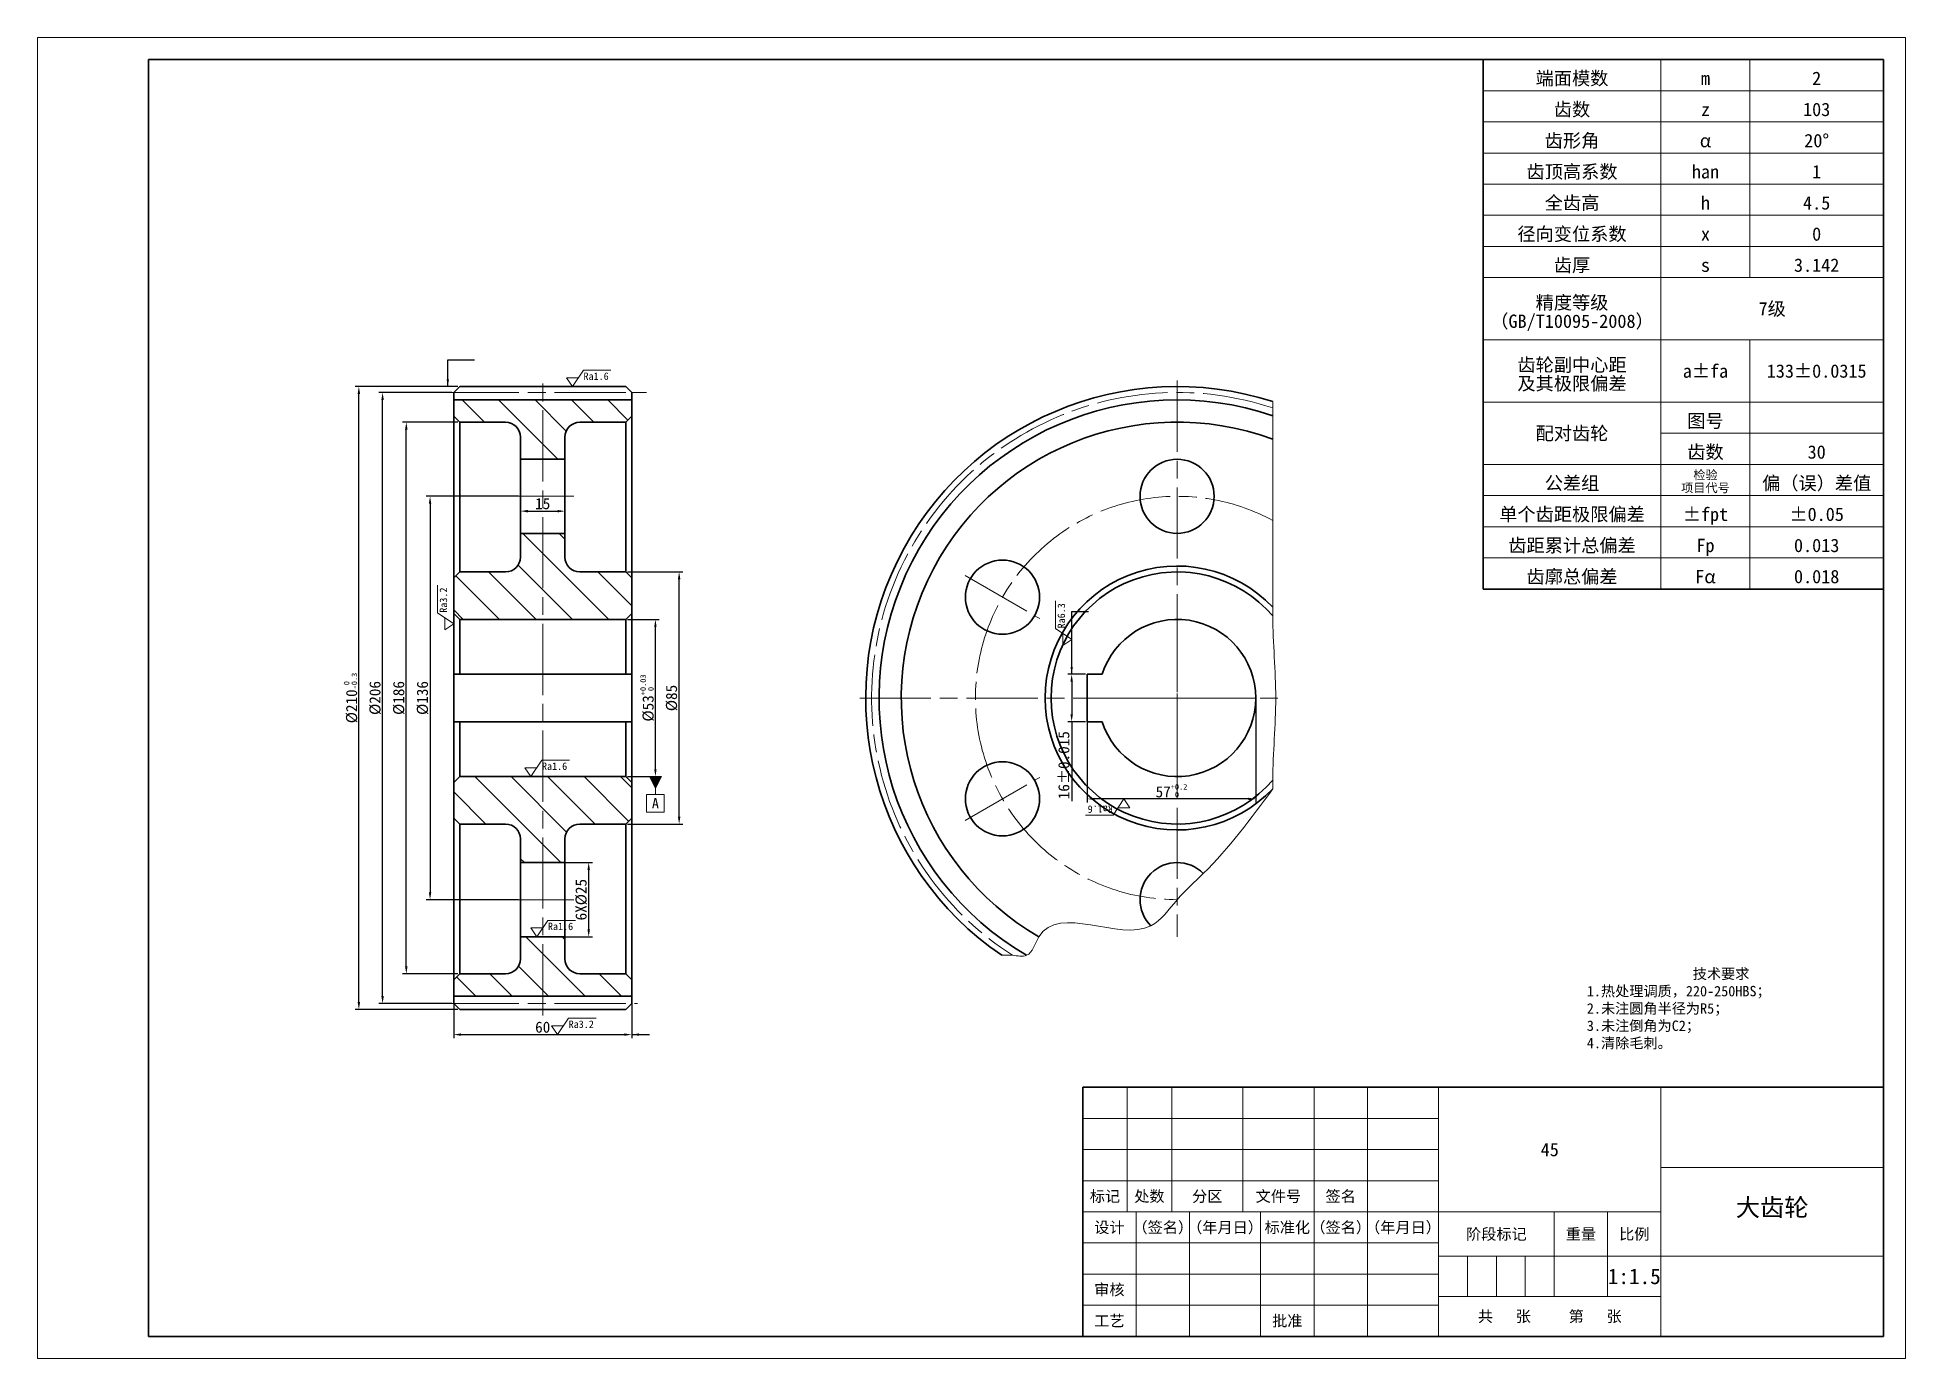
# Model space of a CAD drawing. Header units: millimetres. Extents: x 0 to 630, y 0 to 446.
import ezdxf
from ezdxf.enums import TextEntityAlignment as Align

# ---------------------------------------------------------------- set-up
doc = ezdxf.new("R2010")
doc.units = ezdxf.units.MM
doc.linetypes.add('ACAD_ISO08W100', pattern=[36, 24, -3, 6, -3])
for name, color, linetype, lineweight in [('中心线', 1, 'ACAD_ISO08W100', 15), ('剖面线', 5, 'Continuous', 15), ('尺寸', 7, 'Continuous', 15), ('文字', 7, 'Continuous', 15), ('标注', 7, 'Continuous', 15), ('粗实线', 7, 'Continuous', 30), ('细实线', 7, 'Continuous', 15)]:
    doc.layers.add(name, color=color, linetype=linetype, lineweight=lineweight)
doc.styles.get("Standard").update_dxf_attribs({"font": ''})
doc.styles.get('Standard').set_extended_font_data('SimSun')
doc.dimstyles.new('ISO-25', dxfattribs={"dimtxt": 2.5, "dimasz": 2.5, "dimexe": 1.25, "dimexo": 0.625, "dimtad": 1, "dimtxsty": 'Standard', "dimcen": 2.5, "dimadec": 0, "dimazin": 0, "dimtfac": 1, "dimtmove": 0, "dimatfit": 3, "dimfxl": 1, "dimarcsym": 0})

# ---------------------------------------------------------------- blocks, each defined once
blk = doc.blocks.new('*D2640')
at = {"layer": 'Defpoints', "color": 0, "transparency": 16777216}
for p in [(354.06, 222.75), (410.83, 222.75), (354.06, 188.71)]:
    blk.add_point(p, dxfattribs=at)
at = {"layer": '尺寸', "color": 0, "lineweight": -2, "transparency": 16777216}
for p, q in [((354.06, 222.12), (354.06, 187.46)), ((410.83, 222.12), (410.83, 187.46)), ((408.33, 188.71), (356.56, 188.71))]:
    blk.add_line(p, q, dxfattribs=at)
at = {"layer": '尺寸', "color": 0, "transparency": 16777216}
for points in [[(356.56, 189.12), (356.56, 188.29), (354.06, 188.71)], [(408.33, 189.12), (408.33, 188.29), (410.83, 188.71)]]:
    blk.add_solid(points, dxfattribs=at)
at = {"layer": '尺寸', "color": 0, "transparency": 16777216, "insert": (382.44, 191.47), "char_height": 3.75, "attachment_point": 5}
blk.add_mtext('57{\\H1.875000;\\S+0.2^  0;}', dxfattribs=at)
blk = doc.blocks.new('*D2641')
at = {"layer": 'Defpoints', "color": 0, "transparency": 16777216}
for p in [(354.06, 230.75), (348.78, 214.75), (354.06, 214.75)]:
    blk.add_point(p, dxfattribs=at)
at = {"layer": '尺寸', "color": 0, "lineweight": -2, "transparency": 16777216}
for p, q in [((353.44, 230.75), (347.53, 230.75)), ((348.78, 228.25), (348.78, 217.25)), ((353.44, 214.75), (347.53, 214.75)), ((348.78, 214.75), (348.78, 187.94))]:
    blk.add_line(p, q, dxfattribs=at)
at = {"layer": '尺寸', "color": 0, "transparency": 16777216}
for points in [[(348.37, 228.25), (349.2, 228.25), (348.78, 230.75)], [(348.37, 217.25), (349.2, 217.25), (348.78, 214.75)]]:
    blk.add_solid(points, dxfattribs=at)
at = {"layer": '尺寸', "color": 0, "transparency": 16777216, "insert": (346.15, 200.09), "char_height": 3.75, "attachment_point": 5, "rotation": 90}
blk.add_mtext('16±0.015', dxfattribs=at)
blk = doc.blocks.new('*D2642')
at = {"layer": 'Defpoints', "color": 0, "transparency": 16777216}
for p in [(198.41, 249.25), (208.41, 249.25), (198.41, 196.25)]:
    blk.add_point(p, dxfattribs=at)
at = {"layer": '尺寸', "color": 0, "lineweight": -2, "transparency": 16777216}
for p, q in [((199.04, 249.25), (209.66, 249.25)), ((208.41, 198.75), (208.41, 246.75)), ((199.04, 196.25), (209.66, 196.25))]:
    blk.add_line(p, q, dxfattribs=at)
at = {"layer": '尺寸', "color": 0, "transparency": 16777216}
for points in [[(208, 246.75), (208.83, 246.75), (208.41, 249.25)], [(208, 198.75), (208.83, 198.75), (208.41, 196.25)]]:
    blk.add_solid(points, dxfattribs=at)
at = {"layer": '尺寸', "color": 0, "transparency": 16777216, "insert": (205.65, 222.75), "char_height": 3.75, "attachment_point": 5, "rotation": 90}
blk.add_mtext('%%c53{\\H1.875000;\\S+0.03^  0;}', dxfattribs=at)
blk = doc.blocks.new('*D2643')
at = {"layer": 'Defpoints', "color": 0, "transparency": 16777216}
for p in [(198.41, 265.25), (216.41, 265.25), (198.41, 180.25)]:
    blk.add_point(p, dxfattribs=at)
at = {"layer": '尺寸', "color": 0, "lineweight": -2, "transparency": 16777216}
for p, q in [((199.04, 265.25), (217.66, 265.25)), ((216.41, 182.75), (216.41, 262.75)), ((199.04, 180.25), (217.66, 180.25))]:
    blk.add_line(p, q, dxfattribs=at)
at = {"layer": '尺寸', "color": 0, "transparency": 16777216}
for points in [[(216, 262.75), (216.83, 262.75), (216.41, 265.25)], [(216, 182.75), (216.83, 182.75), (216.41, 180.25)]]:
    blk.add_solid(points, dxfattribs=at)
at = {"layer": '尺寸', "color": 0, "transparency": 16777216, "insert": (213.91, 222.75), "char_height": 3.75, "attachment_point": 5, "rotation": 90}
blk.add_mtext('%%c85', dxfattribs=at)
blk = doc.blocks.new('*D2644')
at = {"layer": 'Defpoints', "color": 0, "transparency": 16777216}
for p in [(162.91, 290.75), (132.41, 154.75), (162.91, 154.75)]:
    blk.add_point(p, dxfattribs=at)
at = {"layer": '尺寸', "color": 0, "lineweight": -2, "transparency": 16777216}
for p, q in [((162.29, 290.75), (131.16, 290.75)), ((132.41, 288.25), (132.41, 157.25)), ((162.29, 154.75), (131.16, 154.75))]:
    blk.add_line(p, q, dxfattribs=at)
at = {"layer": '尺寸', "color": 0, "transparency": 16777216}
for points in [[(132, 288.25), (132.83, 288.25), (132.41, 290.75)], [(132, 157.25), (132.83, 157.25), (132.41, 154.75)]]:
    blk.add_solid(points, dxfattribs=at)
at = {"layer": '尺寸', "color": 0, "transparency": 16777216, "insert": (129.91, 222.75), "char_height": 3.75, "attachment_point": 5, "rotation": 90}
blk.add_mtext('%%c136', dxfattribs=at)
blk = doc.blocks.new('*D2645')
at = {"layer": 'Defpoints', "color": 0, "transparency": 16777216}
for p in [(124.41, 315.75), (142.41, 315.75), (142.41, 129.75)]:
    blk.add_point(p, dxfattribs=at)
at = {"layer": '尺寸', "color": 0, "lineweight": -2, "transparency": 16777216}
for p, q in [((141.79, 315.75), (123.16, 315.75)), ((124.41, 132.25), (124.41, 313.25)), ((141.79, 129.75), (123.16, 129.75))]:
    blk.add_line(p, q, dxfattribs=at)
at = {"layer": '尺寸', "color": 0, "transparency": 16777216}
for points in [[(124, 313.25), (124.83, 313.25), (124.41, 315.75)], [(124, 132.25), (124.83, 132.25), (124.41, 129.75)]]:
    blk.add_solid(points, dxfattribs=at)
at = {"layer": '尺寸', "color": 0, "transparency": 16777216, "insert": (121.91, 222.75), "char_height": 3.75, "attachment_point": 5, "rotation": 90}
blk.add_mtext('%%c186', dxfattribs=at)
blk = doc.blocks.new('*D2646')
at = {"layer": 'Defpoints', "color": 0, "transparency": 16777216}
for p in [(116.41, 325.75), (140.41, 325.75), (140.41, 119.75)]:
    blk.add_point(p, dxfattribs=at)
at = {"layer": '尺寸', "color": 0, "lineweight": -2, "transparency": 16777216}
for p, q in [((139.79, 325.75), (115.16, 325.75)), ((116.41, 122.25), (116.41, 323.25)), ((139.79, 119.75), (115.16, 119.75))]:
    blk.add_line(p, q, dxfattribs=at)
at = {"layer": '尺寸', "color": 0, "transparency": 16777216}
for points in [[(116, 323.25), (116.83, 323.25), (116.41, 325.75)], [(116, 122.25), (116.83, 122.25), (116.41, 119.75)]]:
    blk.add_solid(points, dxfattribs=at)
at = {"layer": '尺寸', "color": 0, "transparency": 16777216, "insert": (113.91, 222.75), "char_height": 3.75, "attachment_point": 5, "rotation": 90}
blk.add_mtext('%%c206', dxfattribs=at)
blk = doc.blocks.new('*D2647')
at = {"layer": 'Defpoints', "color": 0, "transparency": 16777216}
for p in [(108.41, 327.75), (142.41, 327.75), (142.41, 117.75)]:
    blk.add_point(p, dxfattribs=at)
at = {"layer": '尺寸', "color": 0, "lineweight": -2, "transparency": 16777216}
for p, q in [((141.79, 327.75), (107.16, 327.75)), ((108.41, 120.25), (108.41, 325.25)), ((141.79, 117.75), (107.16, 117.75))]:
    blk.add_line(p, q, dxfattribs=at)
at = {"layer": '尺寸', "color": 0, "transparency": 16777216}
for points in [[(108, 325.25), (108.83, 325.25), (108.41, 327.75)], [(108, 120.25), (108.83, 120.25), (108.41, 117.75)]]:
    blk.add_solid(points, dxfattribs=at)
at = {"layer": '尺寸', "color": 0, "transparency": 16777216, "insert": (105.65, 222.75), "char_height": 3.75, "attachment_point": 5, "rotation": 90}
blk.add_mtext('%%c210{\\H1.875000;\\S 0^ -0.3;}', dxfattribs=at)
blk = doc.blocks.new('*D2648')
at = {"layer": 'Defpoints', "color": 0, "transparency": 16777216}
for p in [(140.41, 122.25), (200.41, 122.25), (200.41, 109.25)]:
    blk.add_point(p, dxfattribs=at)
at = {"layer": '尺寸', "color": 0, "lineweight": -2, "transparency": 16777216}
for p, q in [((140.41, 121.62), (140.41, 108)), ((200.41, 121.62), (200.41, 108)), ((142.91, 109.25), (197.91, 109.25))]:
    blk.add_line(p, q, dxfattribs=at)
at = {"layer": '尺寸', "color": 0, "transparency": 16777216}
for points in [[(142.91, 109.67), (142.91, 108.83), (140.41, 109.25)], [(197.91, 109.67), (197.91, 108.83), (200.41, 109.25)]]:
    blk.add_solid(points, dxfattribs=at)
at = {"layer": '尺寸', "color": 0, "transparency": 16777216, "insert": (170.41, 111.75), "char_height": 3.75, "attachment_point": 5}
blk.add_mtext('60', dxfattribs=at)
blk = doc.blocks.new('*D2649')
at = {"layer": 'Defpoints', "color": 0, "transparency": 16777216}
for p in [(162.91, 285.75), (177.91, 285.75), (177.91, 285.75)]:
    blk.add_point(p, dxfattribs=at)
at = {"layer": '尺寸', "color": 0, "lineweight": -2, "transparency": 16777216}
for p, q in [((162.91, 286.38), (162.91, 287)), ((165.41, 285.75), (175.41, 285.75)), ((177.91, 286.38), (177.91, 287))]:
    blk.add_line(p, q, dxfattribs=at)
at = {"layer": '尺寸', "color": 0, "transparency": 16777216}
for points in [[(165.41, 286.17), (165.41, 285.33), (162.91, 285.75)], [(175.41, 286.17), (175.41, 285.33), (177.91, 285.75)]]:
    blk.add_solid(points, dxfattribs=at)
at = {"layer": '尺寸', "color": 0, "transparency": 16777216, "insert": (170.41, 288.25), "char_height": 3.75, "attachment_point": 5}
blk.add_mtext('15', dxfattribs=at)
blk = doc.blocks.new('*D2650')
at = {"layer": 'Defpoints', "color": 0, "transparency": 16777216}
for p in [(170.41, 167.25), (185.91, 167.25), (170.41, 142.25)]:
    blk.add_point(p, dxfattribs=at)
at = {"layer": '尺寸', "color": 0, "lineweight": -2, "transparency": 16777216}
for p, q in [((171.04, 167.25), (187.16, 167.25)), ((185.91, 144.75), (185.91, 164.75)), ((171.04, 142.25), (187.16, 142.25))]:
    blk.add_line(p, q, dxfattribs=at)
at = {"layer": '尺寸', "color": 0, "transparency": 16777216}
for points in [[(185.5, 164.75), (186.33, 164.75), (185.91, 167.25)], [(185.5, 144.75), (186.33, 144.75), (185.91, 142.25)]]:
    blk.add_solid(points, dxfattribs=at)
at = {"layer": '尺寸', "color": 0, "transparency": 16777216, "insert": (183.41, 154.75), "char_height": 3.75, "attachment_point": 5, "rotation": 90}
blk.add_mtext('6X%%c25', dxfattribs=at)

msp = doc.modelspace()

# ---------------------------------------------------------------- hatches: boundary and pattern name
at = {"layer": '剖面线'}
h = msp.add_hatch(dxfattribs=at)
h.set_pattern_fill('ANSI31', color=256, scale=2.7341, angle=90, style=0)
edge = h.paths.add_edge_path(flags=16)
edge.add_line((140.41, 317.75), (140.41, 323.25))
edge.add_line((140.41, 323.25), (200.41, 323.25))
edge.add_line((200.41, 323.25), (200.41, 317.75))
edge.add_line((200.41, 317.75), (198.41, 315.75))
edge.add_line((198.41, 315.75), (182.91, 315.75))
edge.add_arc((182.91, 310.75), 5, 90, 180)
edge.add_line((177.91, 310.75), (177.91, 303.25))
edge.add_line((177.91, 303.25), (162.91, 303.25))
edge.add_line((162.91, 303.25), (162.91, 310.75))
edge.add_arc((157.91, 310.75), 5, 0, 90)
edge.add_line((157.91, 315.75), (142.41, 315.75))
edge.add_line((142.41, 315.75), (140.41, 317.75))
h = msp.add_hatch(dxfattribs=at)
h.set_pattern_fill('ANSI31', color=256, scale=2.7341, angle=90, style=0)
edge = h.paths.add_edge_path(flags=16)
edge.add_line((142.41, 249.25), (198.41, 249.25))
edge.add_line((198.41, 249.25), (200.41, 251.25))
edge.add_line((200.41, 251.25), (200.41, 263.25))
edge.add_line((200.41, 263.25), (198.41, 265.25))
edge.add_line((198.41, 265.25), (182.91, 265.25))
edge.add_arc((182.91, 270.25), 5, 180, 270, ccw=False)
edge.add_line((177.91, 270.25), (177.91, 278.25))
edge.add_line((177.91, 278.25), (162.91, 278.25))
edge.add_line((162.91, 278.25), (162.91, 270.25))
edge.add_arc((157.91, 270.25), 5, -90, 0, ccw=False)
edge.add_line((157.91, 265.25), (142.41, 265.25))
edge.add_line((142.41, 265.25), (140.41, 263.25))
edge.add_line((140.41, 263.25), (140.41, 251.25))
edge.add_line((140.41, 251.25), (142.41, 249.25))
h = msp.add_hatch(dxfattribs=at)
h.set_pattern_fill('ANSI31', color=256, scale=2.7341, angle=90, style=0)
edge = h.paths.add_edge_path(flags=16)
edge.add_line((142.41, 196.25), (198.41, 196.25))
edge.add_line((198.41, 196.25), (200.41, 194.25))
edge.add_line((200.41, 194.25), (200.41, 182.25))
edge.add_line((200.41, 182.25), (198.41, 180.25))
edge.add_line((198.41, 180.25), (182.91, 180.25))
edge.add_arc((182.91, 175.25), 5, 90, 180)
edge.add_line((177.91, 175.25), (177.91, 167.25))
edge.add_line((177.91, 167.25), (162.91, 167.25))
edge.add_line((162.91, 167.25), (162.91, 175.25))
edge.add_arc((157.91, 175.25), 5, 0, 90)
edge.add_line((157.91, 180.25), (142.41, 180.25))
edge.add_line((142.41, 180.25), (140.41, 182.25))
edge.add_line((140.41, 182.25), (140.41, 194.25))
edge.add_line((140.41, 194.25), (142.41, 196.25))
h = msp.add_hatch(dxfattribs=at)
h.set_pattern_fill('ANSI31', color=256, scale=2.7341, angle=90, style=0)
edge = h.paths.add_edge_path(flags=16)
edge.add_line((140.41, 127.75), (140.41, 122.25))
edge.add_line((140.41, 122.25), (200.41, 122.25))
edge.add_line((200.41, 122.25), (200.41, 127.75))
edge.add_line((200.41, 127.75), (198.41, 129.75))
edge.add_line((198.41, 129.75), (182.91, 129.75))
edge.add_arc((182.91, 134.75), 5, 180, 270, ccw=False)
edge.add_line((177.91, 134.75), (177.91, 142.25))
edge.add_line((177.91, 142.25), (162.91, 142.25))
edge.add_line((162.91, 142.25), (162.91, 134.75))
edge.add_arc((157.91, 134.75), 5, -90, 0, ccw=False)
edge.add_line((157.91, 129.75), (142.41, 129.75))
edge.add_line((142.41, 129.75), (140.41, 127.75))
at = {"layer": '标注'}
msp.add_hatch(color=256, dxfattribs=at).paths.add_polyline_path([(206.41, 196.25), (210.41, 196.25), (208.41, 192.25)], flags=16)

# ---------------------------------------------------------------- linework, layer by layer
at = {"layer": '中心线'}
for p, q in [((170.41, 115.75), (170.41, 329.75)), ((384.33, 329.75), (384.33, 142.25)), ((138.41, 325.75), (202.41, 325.75)), ((159.91, 290.75), (180.91, 290.75)), ((312.88, 264), (337.99, 249.5)), ((384.33, 191.25), (384.33, 254.25)), ((277.33, 222.75), (418.59, 222.75)), ((352.83, 222.75), (410.83, 222.75)), ((312.88, 181.5), (337.99, 196)), ((159.91, 154.75), (180.91, 154.75)), ((138.41, 119.75), (202.41, 119.75))]:
    msp.add_line(p, q, dxfattribs=at)
for radius, start, end in [(103, 71.74732, 237.37668), (68, 61.67851, 270)]:
    msp.add_arc((384.33, 222.75), radius, start, end, dxfattribs=at)
at = {"layer": '标注'}
for p, q in [((178.41, 330.75), (182.41, 330.75)), ((180.41, 327.75), (178.41, 330.75)), ((180.41, 327.75), (184.11, 333.25)), ((184.11, 333.25), (193.41, 333.25)), ((200.41, 325.75), (205.41, 325.75)), ((134.91, 251.45), (134.91, 260.75)), ((343.28, 246.16), (343.28, 255.46)), ((140.41, 247.75), (134.91, 251.45)), ((137.41, 245.75), (137.41, 249.75)), ((140.41, 247.75), (137.41, 245.75)), ((348.78, 242.46), (343.28, 246.16)), ((345.78, 240.46), (345.78, 244.46)), ((348.78, 242.46), (345.78, 240.46)), ((166.41, 196.25), (170.11, 201.75)), ((170.11, 201.75), (179.41, 201.75)), ((164.41, 199.25), (168.41, 199.25)), ((166.41, 196.25), (164.41, 199.25)), ((206.41, 196.25), (210.41, 196.25)), ((206.41, 196.25), (208.41, 192.25)), ((210.41, 196.25), (208.41, 192.25)), ((205.41, 190.25), (211.41, 190.25)), ((205.41, 184.25), (205.41, 190.25)), ((208.41, 192.25), (208.41, 190.25)), ((211.41, 190.25), (211.41, 184.25)), ((211.41, 184.25), (205.41, 184.25)), ((362.72, 183.21), (353.42, 183.21)), ((366.42, 188.71), (362.72, 183.21)), ((368.42, 185.71), (364.42, 185.71)), ((366.42, 188.71), (368.42, 185.71)), ((166.41, 145.25), (170.41, 145.25)), ((168.41, 142.25), (166.41, 145.25)), ((168.41, 142.25), (172.11, 147.75)), ((172.11, 147.75), (181.41, 147.75)), ((175.41, 109.25), (179.11, 114.75)), ((179.11, 114.75), (188.41, 114.75)), ((173.41, 112.25), (177.41, 112.25)), ((175.41, 109.25), (173.41, 112.25))]:
    msp.add_line(p, q, dxfattribs=at)
at = {"layer": '粗实线'}
for p, q in [((622.5, 438), (37.5, 438)), ((37.5, 438), (37.5, 7.5)), ((622.5, 438), (487.5, 438)), ((487.5, 438), (487.5, 259.5)), ((622.5, 7.5), (622.5, 438)), ((622.5, 438), (622.5, 259.5)), ((140.41, 325.75), (142.41, 327.75)), ((142.41, 327.75), (198.41, 327.75)), ((200.41, 325.75), (198.41, 327.75)), ((140.41, 323.25), (140.41, 325.75)), ((140.41, 317.75), (140.41, 323.25)), ((140.41, 323.25), (200.41, 323.25)), ((200.41, 323.25), (200.41, 325.75)), ((200.41, 317.75), (200.41, 323.25)), ((140.41, 317.75), (142.41, 315.75)), ((140.41, 317.75), (140.41, 263.25)), ((142.41, 315.75), (157.91, 315.75)), ((142.41, 315.75), (142.41, 265.25)), ((198.41, 315.75), (182.91, 315.75)), ((200.41, 317.75), (198.41, 315.75)), ((198.41, 315.75), (198.41, 265.25)), ((200.41, 317.75), (200.41, 263.25)), ((162.91, 310.75), (162.91, 303.25)), ((177.91, 310.75), (177.91, 303.25)), ((162.91, 303.25), (177.91, 303.25)), ((162.91, 278.25), (162.91, 303.25)), ((177.91, 278.25), (177.91, 303.25)), ((162.91, 270.25), (162.91, 278.25)), ((162.91, 278.25), (177.91, 278.25)), ((177.91, 270.25), (177.91, 278.25)), ((140.41, 263.25), (142.41, 265.25)), ((142.41, 265.25), (157.91, 265.25)), ((182.91, 265.25), (198.41, 265.25)), ((200.41, 263.25), (198.41, 265.25)), ((140.41, 251.25), (140.41, 263.25)), ((200.41, 251.25), (200.41, 263.25)), ((622.5, 259.5), (487.5, 259.5)), ((140.41, 194.25), (140.41, 251.25)), ((142.41, 249.25), (140.41, 251.25)), ((142.41, 230.75), (142.41, 249.25)), ((142.41, 249.25), (198.41, 249.25)), ((200.41, 251.25), (198.41, 249.25)), ((198.41, 230.75), (198.41, 249.25)), ((200.41, 194.25), (200.41, 251.25)), ((140.41, 230.75), (200.41, 230.75)), ((359.06, 230.75), (354.06, 230.75)), ((354.06, 230.75), (354.06, 214.75)), ((140.41, 214.75), (200.41, 214.75)), ((142.41, 214.75), (142.41, 196.25)), ((198.41, 214.75), (198.41, 196.25)), ((359.06, 214.75), (354.06, 214.75)), ((142.41, 196.25), (140.41, 194.25)), ((142.41, 196.25), (198.41, 196.25)), ((198.41, 196.25), (200.41, 194.25)), ((140.41, 194.25), (140.41, 182.25)), ((200.41, 194.25), (200.41, 182.25)), ((140.41, 182.25), (142.41, 180.25)), ((140.41, 127.75), (140.41, 182.25)), ((142.41, 180.25), (157.91, 180.25)), ((142.41, 129.75), (142.41, 180.25)), ((182.91, 180.25), (198.41, 180.25)), ((200.41, 182.25), (198.41, 180.25)), ((198.41, 129.75), (198.41, 180.25)), ((200.41, 127.75), (200.41, 182.25)), ((162.91, 175.25), (162.91, 167.25)), ((177.91, 175.25), (177.91, 167.25)), ((162.91, 167.25), (177.91, 167.25)), ((162.91, 167.25), (162.91, 142.25)), ((177.91, 167.25), (177.91, 142.25)), ((162.91, 134.75), (162.91, 142.25)), ((162.91, 142.25), (177.91, 142.25)), ((177.91, 134.75), (177.91, 142.25)), ((140.41, 127.75), (142.41, 129.75)), ((140.41, 127.75), (140.41, 122.25)), ((142.41, 129.75), (157.91, 129.75)), ((198.41, 129.75), (182.91, 129.75)), ((200.41, 127.75), (198.41, 129.75)), ((200.41, 127.75), (200.41, 122.25)), ((140.41, 122.25), (200.41, 122.25)), ((140.41, 122.25), (140.41, 119.75)), ((140.41, 119.75), (142.41, 117.75)), ((200.41, 119.75), (198.41, 117.75)), ((200.41, 122.25), (200.41, 119.75)), ((142.41, 117.75), (198.41, 117.75)), ((352.5, 91.5), (622.5, 91.5)), ((352.5, 7.5), (352.5, 91.5)), ((622.5, 91.5), (622.5, 7.5)), ((37.5, 7.5), (622.5, 7.5)), ((622.5, 7.5), (352.5, 7.5))]:
    msp.add_line(p, q, dxfattribs=at)
for centre in [(384.33, 290.75), (325.44, 256.75), (325.44, 188.75)]:
    msp.add_circle(centre, 12.5, dxfattribs=at)
for centre, radius, start, end in [((384.33, 222.75), 105, 72.10688, 235.70937), ((384.33, 222.75), 100.5, 71.27662, 239.67599), ((157.91, 310.75), 5, 0, 90), ((182.91, 310.75), 5, 90, 180), ((384.33, 222.75), 93, 69.703, 239.9503), ((157.91, 270.25), 5, 270, 0), ((182.91, 270.25), 5, 180, 270), ((384.33, 222.75), 44.5, 43.53498, 316.46502), ((384.33, 222.75), 42.5, 40.61776, 319.38224), ((384.33, 222.75), 26.5, 197.57096, 162.42904), ((157.91, 175.25), 5, 0, 90), ((182.91, 175.25), 5, 90, 180), ((384.33, 154.75), 12.5, 45, 225), ((157.91, 134.75), 5, 270, 0), ((182.91, 134.75), 5, 180, 270)]:
    msp.add_arc(centre, radius, start, end, dxfattribs=at)
at = {"layer": '细实线'}
for p, q in [((630, 445.5), (0, 445.5)), ((0, 445.5), (0, 0)), ((630, 0), (630, 445.5)), ((547.5, 438), (547.5, 259.5)), ((577.5, 438), (577.5, 364.5)), ((622.5, 427.5), (487.5, 427.5)), ((622.5, 417), (487.5, 417)), ((622.5, 406.5), (487.5, 406.5)), ((622.5, 396), (487.5, 396)), ((622.5, 385.5), (487.5, 385.5)), ((622.5, 375), (487.5, 375)), ((622.5, 364.5), (487.5, 364.5)), ((622.5, 343.5), (487.5, 343.5)), ((577.5, 343.5), (577.5, 259.5)), ((622.5, 322.5), (487.5, 322.5)), ((622.5, 312), (547.5, 312)), ((622.5, 301.5), (487.5, 301.5)), ((622.5, 291), (487.5, 291)), ((622.5, 280.5), (487.5, 280.5)), ((622.5, 270), (487.5, 270)), ((622.5, 259.5), (487.5, 259.5)), ((367.5, 91.5), (367.5, 49.5)), ((382.5, 91.5), (382.5, 49.5)), ((406.5, 91.5), (406.5, 49.5)), ((430.5, 7.5), (430.5, 91.5)), ((448.5, 7.5), (448.5, 91.5)), ((472.5, 7.5), (472.5, 91.5)), ((472.5, 7.5), (472.5, 91.5)), ((547.5, 7.5), (547.5, 91.5)), ((352.5, 81), (472.5, 81)), ((352.5, 70.5), (472.5, 70.5)), ((547.5, 64.5), (622.5, 64.5)), ((352.5, 60), (472.5, 60)), ((352.5, 49.5), (547.5, 49.5)), ((370.5, 49.5), (370.5, 7.5)), ((388.5, 49.5), (388.5, 7.5)), ((412.5, 49.5), (412.5, 7.5)), ((511.5, 49.5), (511.5, 21)), ((529.5, 49.5), (529.5, 21)), ((352.5, 39), (472.5, 39)), ((472.5, 34.5), (622.5, 34.5)), ((482.25, 34.5), (482.25, 21)), ((492, 34.5), (492, 21)), ((501.75, 34.5), (501.75, 21)), ((352.5, 28.5), (472.5, 28.5)), ((472.5, 21), (547.5, 21)), ((352.5, 18), (472.5, 18)), ((0, 0), (630, 0))]:
    msp.add_line(p, q, dxfattribs=at)
for points, knots in [([(416.59, 253.4), (416.59, 261.6), (416.59, 271.34), (416.59, 285.7), (416.59, 296.36), (416.59, 308.14), (416.59, 316.16), (416.59, 320.39), (416.59, 321.97), (416.59, 322.67)], [0, 0, 0, 0, 24.598522, 29.208885, 43.101577, 56.57388, 64.529997, 67.166021, 69.269806, 69.269806, 69.269806, 69.269806]), ([(416.59, 253.4), (416.58, 252.41), (416.55, 242.18), (418.52, 222.75), (416.55, 203.32), (416.58, 193.09), (416.59, 192.1)], [0, 0, 0, 0, 2.983571, 30.669544, 58.355517, 61.339087, 61.339087, 61.339087, 61.339087]), ([(416.59, 192.1), (409.22, 182.09), (399.36, 168.7), (384.03, 155.29), (371.44, 136.19), (340.44, 156.05), (335.13, 134.82), (329.09, 136.17), (326.35, 136.05), (325.17, 136)], [0, 0, 0, 0, 36.896809, 49.396809, 61.896809, 99.805026, 107.319294, 112.106624, 115.733959, 115.733959, 115.733959, 115.733959])]:
    msp.add_open_spline(points, degree=3, knots=knots, dxfattribs=at)

# ---------------------------------------------------------------- texts
at = {"layer": '尺寸', "insert": (522.5, 131.5), "char_height": 3.5, "width": 100, "attachment_point": 1}
msp.add_mtext('               技术要求^J1.热处理调质，220-250HBS；^J2.未注圆角半径为R5；^J3.未注倒角为C2；^J4.清除毛刺。', dxfattribs=at)
at = {"layer": '文字'}
for s, height, p in [('端面模数', 4.5, (517.5, 431.7)), ('m', 4.5, (562.5, 431.7)), ('2', 4.5, (600, 431.7)), ('齿数', 4.5, (517.5, 421.2)), ('z', 4.5, (562.5, 421.2)), ('103', 4.5, (600, 421.2)), ('齿形角', 4.5, (517.5, 410.7)), ('α', 4.5, (562.5, 410.7)), ('20°', 4.5, (600, 410.7)), ('齿顶高系数', 4.5, (517.5, 400.2)), ('han', 4.5, (562.5, 400.2)), ('1', 4.5, (600, 400.2)), ('全齿高', 4.5, (517.5, 389.7)), ('h', 4.5, (562.5, 389.7)), ('4.5', 4.5, (600, 389.7)), ('径向变位系数', 4.5, (517.5, 379.2)), ('x', 4.5, (562.5, 379.2)), ('0', 4.5, (600, 379.2)), ('齿厚', 4.5, (517.5, 368.7)), ('s', 4.5, (562.5, 368.7)), ('3.142', 4.5, (600, 368.7)), ('（GB/T10095-2008）', 4.5, (517.5, 349.8)), ('精度等级', 4.5, (517.5, 356.1)), ('7级', 4.5, (585, 354)), ('齿轮副中心距', 4.5, (517.5, 335.1)), ('a±fa', 4.5, (562.5, 333)), ('133±0.0315', 4.5, (600, 333)), ('及其极限偏差', 4.5, (517.5, 328.8)), ('图号', 4.5, (562.5, 316.2)), ('配对齿轮', 4.5, (517.5, 312)), ('齿数', 4.5, (562.5, 305.7)), ('30', 4.5, (600, 305.7)), ('公差组', 4.5, (517.5, 295.2)), ('检验', 3, (562.5, 298)), ('偏（误）差值', 4.5, (600, 295.2)), ('项目代号', 3, (562.5, 293.62)), ('单个齿距极限偏差', 4.5, (517.5, 284.7)), ('±fpt', 4.5, (562.5, 284.7)), ('±0.05', 4.5, (600, 284.7)), ('齿距累计总偏差', 4.5, (517.5, 274.2)), ('Fp', 4.5, (562.5, 274.2)), ('0.013', 4.5, (600, 274.2)), ('齿廓总偏差', 4.5, (517.5, 263.7)), ('Fα', 4.5, (562.5, 263.7)), ('0.018', 4.5, (600, 263.7)), ('A', 3.5, (208.41, 187.25)), ('45', 4.5, (510, 70.5)), ('标记', 3.75, (360, 54.75)), ('处数', 3.75, (375, 54.75)), ('分区', 3.75, (394.5, 54.75)), ('文件号', 3.75, (418.5, 54.75)), ('签名', 3.75, (439.5, 54.75)), ('大齿轮', 6, (585, 51)), ('设计', 3.75, (361.5, 44.25)), ('（签名）', 3.75, (379.5, 44.25)), ('（年月日）', 3.75, (400.5, 44.25)), ('标准化', 3.75, (421.5, 44.25)), ('（签名）', 3.75, (439.5, 44.25)), ('（年月日）', 3.75, (460.5, 44.25)), ('阶段标记', 3.75, (492, 42)), ('重量', 3.75, (520.5, 42)), ('比例', 3.75, (538.5, 42)), ('审核', 3.75, (361.5, 23.25)), ('1:1.5', 5.25, (538.5, 27.75)), ('工艺', 3.75, (361.5, 12.75)), ('批准', 3.75, (421.5, 12.75)), ('共   张     第   张', 3.75, (510, 14.25))]:
    msp.add_text(s, height=height, dxfattribs=at).set_placement(p, align=Align.MIDDLE_CENTER)
at = {"layer": '标注'}
for s, p in [('Ra1.6', (188.41, 331.25)), ('Ra1.6', (174.41, 199.75)), ('Ra1.6', (176.41, 145.75)), ('Ra3.2', (183.41, 112.75))]:
    msp.add_text(s, height=2.5, dxfattribs=at).set_placement(p, align=Align.MIDDLE_CENTER)
for s, rotation, p in [('Ra3.2', 90, (136.91, 255.75)), ('Ra6.3', 90, (345.28, 250.46)), ('Ra1.6', 180, (358.42, 185.21))]:
    msp.add_text(s, height=2.5, rotation=rotation, dxfattribs=at).set_placement(p, align=Align.MIDDLE_CENTER)

# ---------------------------------------------------------------- dimensions: what is measured, and where the dimension line sits
at = {"layer": '尺寸'}
for p1, p2, distance, override, picture, middle in [((142.41, 117.75), (142.41, 327.75), 34, {"dimtxt": 3.75, "dimdec": 0, "dimdsep": 46, "dimpost": '%%c<>', "dimtol": 1, "dimtp": 0, "dimtm": 0.3, "dimtfac": 0.5, "dimfrac": 1}, '*D2647', (105.65, 222.75)), ((140.41, 119.75), (140.41, 325.75), 24, {"dimtxt": 3.75, "dimdec": 0, "dimdsep": 46, "dimpost": '%%c<>', "dimtfac": 0.5, "dimfrac": 1}, '*D2646', (113.91, 222.75)), ((142.41, 129.75), (142.41, 315.75), 18, {"dimtxt": 3.75, "dimdec": 0, "dimdsep": 46, "dimpost": '%%c<>', "dimtfac": 0.5, "dimfrac": 1}, '*D2645', (121.91, 222.75)), ((162.91, 290.75), (162.91, 154.75), -30.5, {"dimtxt": 3.75, "dimdec": 0, "dimdsep": 46, "dimpost": '%%c<>', "dimtfac": 0.5, "dimfrac": 1}, '*D2644', (129.91, 222.75)), ((162.91, 285.75), (177.91, 285.75), 0, {"dimtxt": 3.75, "dimdec": 0, "dimdsep": 46, "dimpost": '<>', "dimtfac": 0.5, "dimfrac": 1}, '*D2649', (170.41, 288.25)), ((198.41, 180.25), (198.41, 265.25), -18, {"dimtxt": 3.75, "dimdec": 0, "dimdsep": 46, "dimpost": '%%c<>', "dimtfac": 0.5, "dimfrac": 1}, '*D2643', (213.91, 222.75)), ((198.41, 196.25), (198.41, 249.25), -10, {"dimtxt": 3.75, "dimdec": 0, "dimdsep": 46, "dimpost": '%%c<>', "dimtol": 1, "dimtp": 0.03, "dimtm": 0, "dimtfac": 0.5, "dimfrac": 1}, '*D2642', (205.65, 222.75)), ((410.83, 222.75), (354.06, 222.75), 34.04, {"dimtxt": 3.75, "dimdec": 0, "dimdsep": 46, "dimpost": '<>', "dimtol": 1, "dimtp": 0.2, "dimtm": 0, "dimtfac": 0.5, "dimfrac": 1}, '*D2640', (382.44, 191.47)), ((170.41, 142.25), (170.41, 167.25), -15.5, {"dimtxt": 3.75, "dimdec": 0, "dimdsep": 46, "dimpost": '6X%%c<>', "dimtfac": 0.5, "dimfrac": 1}, '*D2650', (183.41, 154.75)), ((140.41, 122.25), (200.41, 122.25), -13, {"dimtxt": 3.75, "dimdec": 0, "dimdsep": 46, "dimpost": '<>', "dimtfac": 0.5, "dimfrac": 1}, '*D2648', (170.41, 111.75))]:
    dim = msp.add_aligned_dim(p1=p1, p2=p2, distance=distance, dimstyle='ISO-25', override=override, dxfattribs=at)
    dim.commit()
    dim.dimension.update_dxf_attribs({"geometry": picture, "text_midpoint": middle})
dim = msp.add_linear_dim(base=(348.78, 214.75), p1=(354.06, 230.75), p2=(354.06, 214.75), angle=90, text='16±0.015', dimstyle='ISO-25', override={"dimtxt": 3.75, "dimdec": 0, "dimdsep": 46, "dimpost": '<>'}, dxfattribs=at)
dim.commit()
dim.dimension.update_dxf_attribs({"geometry": '*D2641', "text_midpoint": (346.15, 200.09)})

# ---------------------------------------------------------------- leaders
for points in [[(138.41, 327.75), (138.41, 336.75), (147.41, 336.75)], [(348.78, 230.75), (348.78, 251.97), (354.44, 251.97)], [(200.41, 109.25), (206.41, 109.25)]]:
    msp.add_leader(points, dimstyle='ISO-25', dxfattribs=at)

doc.saveas('drawing.dxf')
